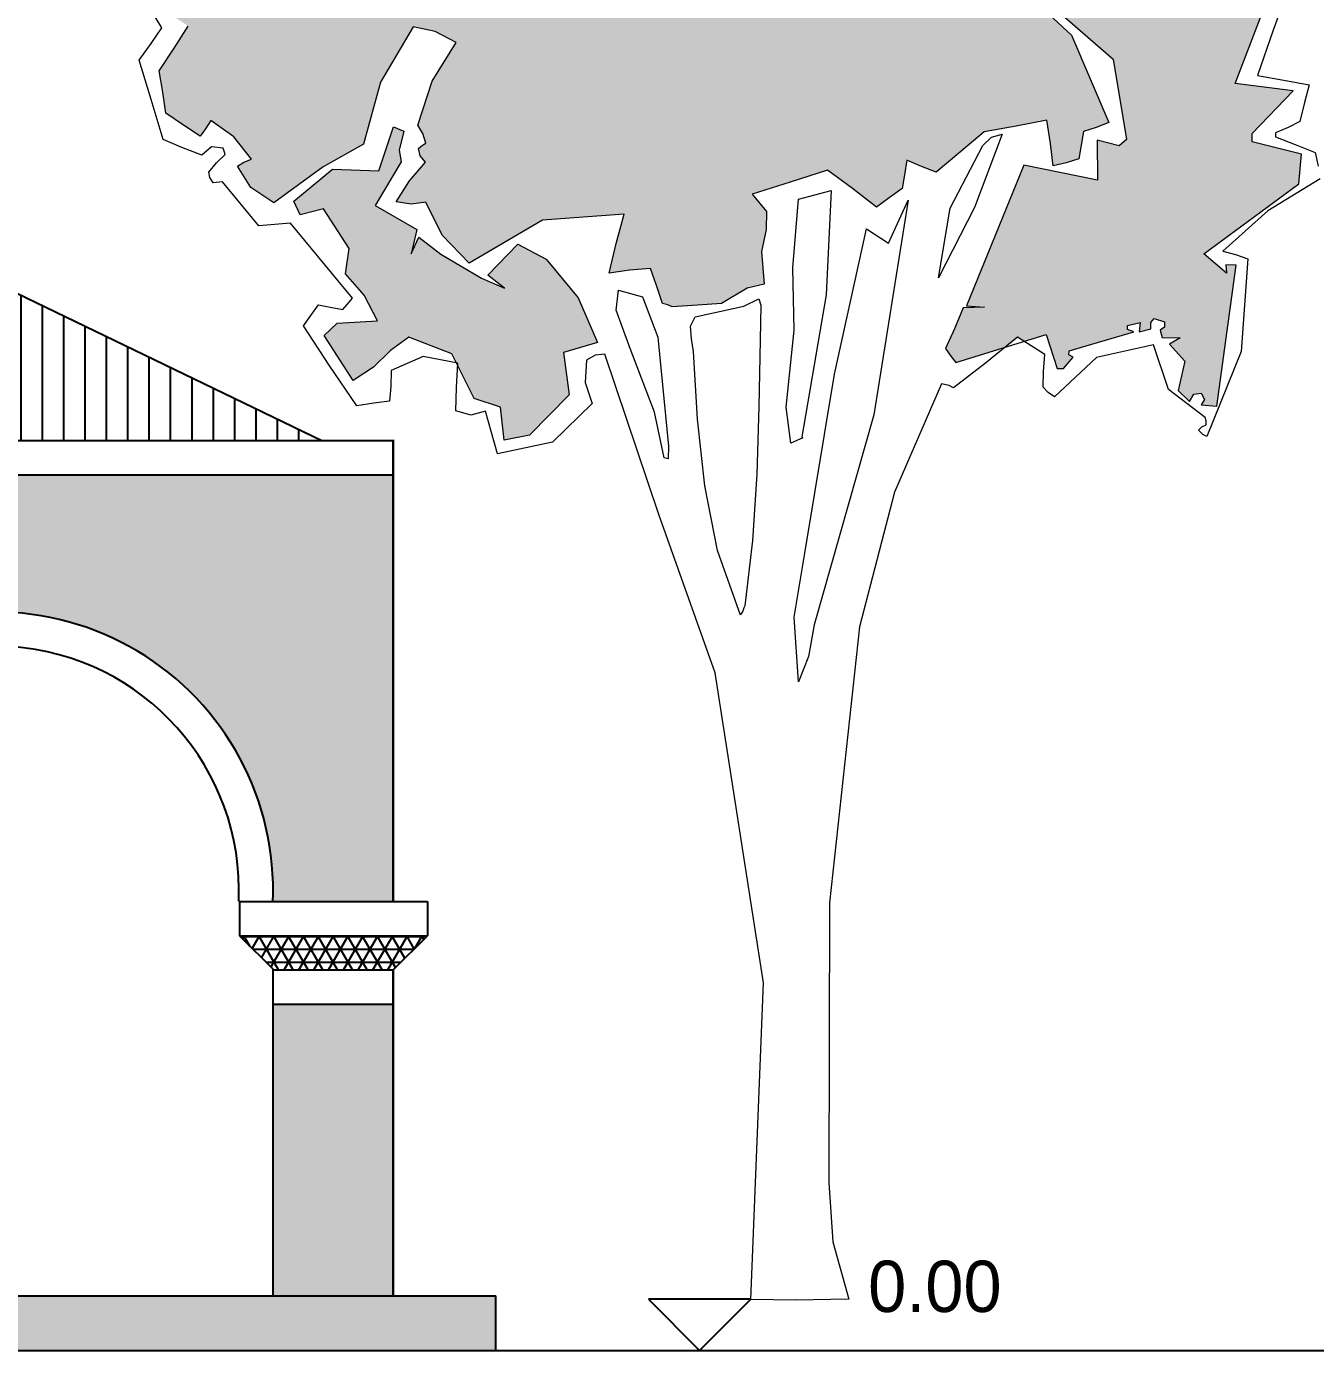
# Model space of a CAD drawing. Extents: x 9483 to 67306, y -5730 to 5191.
# Drawn here: x 24039.2 to 24416.3, y -4111.9 to -3724.7 of the extents above; entities that cross this region are included whole.
import ezdxf

# ---------------------------------------------------------------- set-up
doc = ezdxf.new("R2010")
doc.units = 0
doc.header["$MEASUREMENT"] = 0
doc.layers.get('0').update_dxf_attribs({"linetype": 'CONTINUOUS'})
for name, color, linetype in [('duvar', 3, 'CONTINUOUS'), ('kolon', 1, 'CONTINUOUS'), ('yazı', 6, 'CONTINUOUS'), ('ölçü', 5, 'CONTINUOUS')]:
    doc.layers.add(name, color=color, linetype=linetype)

msp = doc.modelspace()

# ---------------------------------------------------------------- hatches: boundary and pattern name
at = {"layer": 'duvar'}
h = msp.add_hatch(color=256, dxfattribs=at)
h.dxf.hatch_style = 1
h.set_gradient(color1=(255, 191, 0), color2=(255, 219, 112), one_color=1, tint=0.72, name='CYLINDER')
h.paths.add_polyline_path([(24111.28115, -3980.54178), (24146.50504, -3980.54178), (24146.50504, -3855.85257), (23726.03085, -3855.85257), (23726.03085, -3980.85257), (23756.03085, -3980.85257, -1.045391209), (23918.6494, -3980.85257), (23948.6494, -3980.85257, -1.043393465)])
h.paths.add_polyline_path([(23948.6494, -4010.85257), (23918.6494, -4010.85257), (23918.6494, -4095.85257), (23948.6494, -4095.85257)])
h.paths.add_polyline_path([(23756.03085, -4010.85257), (23726.03085, -4010.85257), (23726.03085, -4095.85257), (23756.03085, -4095.85257)])
h.paths.add_polyline_path([(24111.26795, -4095.85257), (24146.50504, -4095.85257), (24146.50504, -4010.54178), (24111.26795, -4010.54178)])
h = msp.add_hatch(color=256, dxfattribs=at)
h.dxf.hatch_style = 1
h.set_gradient(color1=(255, 223, 127), color2=(255, 251, 240), one_color=1, tint=0.97, name='CYLINDER')
h.paths.add_polyline_path([(23908.6494, -4004.99471), (23898.6494, -3994.99471), (23898.6494, -3970.85257), (23908.44302, -3970.85257, 0.25260037), (23871.03085, -3914.30247), (23871.03085, -4080.85257), (23908.6494, -4080.85257)])
h.paths.add_polyline_path([(23908.6494, -4080.85257), (23841.03085, -4080.85257), (23841.03085, -4095.85257), (23908.6494, -4095.85257)])
h.paths.add_polyline_path([(24031.50504, -4080.85257), (23958.6494, -4080.85257), (23958.6494, -4095.85257), (24031.50504, -4095.85257)])
h.paths.add_polyline_path([(24001.50504, -3911.76803, 0.274396238), (23958.85577, -3970.85257), (23968.6494, -3970.85257), (23968.6494, -3994.99471), (23958.6494, -4004.99471), (23958.6494, -4080.85257), (24001.50504, -4080.85257)])
h.paths.add_polyline_path([(24176.50504, -4095.85257), (23696.03085, -4095.85257), (23696.03085, -4111.85257), (24176.50504, -4111.85257)])
h = msp.add_hatch(dxfattribs=at)
h.set_pattern_fill('NET3,_O', color=256, scale=30)
h.set_pattern_definition([(0, (187.611, -3188.2477), (0, 3.75), []), (60, (187.611, -3188.2477), (-3.24759526, 1.875), []), (120, (187.611, -3188.2477), (-3.24759526, -1.875), [])])
h.paths.add_polyline_path([(23756.03085, -4000.85257), (23766.03085, -3990.85257), (23716.03085, -3990.85257), (23726.03085, -4000.85257)])
h.paths.add_polyline_path([(23908.6494, -3990.85257), (23918.6494, -4000.85257), (23948.6494, -4000.85257), (23958.6494, -3990.85257)])
h.paths.add_polyline_path([(24101.50504, -3990.54178), (24111.50504, -4000.54178), (24146.50504, -4000.54178), (24156.50504, -3990.54178)])
at = {"layer": 'kolon'}
h = msp.add_hatch(dxfattribs=at)
h.set_pattern_fill('LINE,_O', color=256, scale=50, angle=90)
h.set_pattern_definition([(90, (187.611, -3188.248), (-6.25, 4e-16), [])])
h.paths.add_polyline_path([(23871.03085, -3765.85257), (24001.50504, -3765.85257), (23936.26795, -3735.85257)])
h.paths.add_polyline_path([(24125.79075, -3845.85257), (24001.50504, -3785.85257), (23871.03085, -3785.85257), (23746.74514, -3845.85257)])
at = {"layer": 'yazı'}
h = msp.add_hatch(color=256, dxfattribs=at)
h.set_gradient(color1=(38, 153, 0), color2=(228, 255, 219), one_color=1, tint=0.93, name='CYLINDER')
h.paths.add_polyline_path([(24361.33419, -3579.01907), (24374.71102, -3573.079), (24362.98866, -3554.97108), (24351.26631, -3536.86315), (24346.58907, -3539.55961), (24341.60325, -3542.25068), (24340.07649, -3541.298), (24338.54973, -3540.34532), (24338.3004, -3536.94551), (24338.36504, -3533.2425), (24335.90714, -3532.58224), (24333.14604, -3531.60802), (24337.55779, -3526.4375), (24341.66633, -3520.95301), (24334.86515, -3503.85702), (24328.06397, -3486.76103), (24324.66417, -3487.01036), (24321.26436, -3487.25969), (24318.83878, -3484.74793), (24316.40781, -3482.54476), (24317.39281, -3479.16649), (24318.37781, -3475.78823), (24313.47279, -3473.85055), (24308.57316, -3471.60428), (24310.17533, -3468.23679), (24312.08069, -3465.18327), (24315.16114, -3465.54572), (24318.24698, -3465.59958), (24320.44477, -3463.4772), (24322.95115, -3461.3602), (24306.32376, -3441.31459), (24283.3685, -3430.11018), (24277.30994, -3423.5222), (24271.25677, -3416.62563), (24269.3891, -3417.51906), (24267.83541, -3418.1093), (24263.23359, -3416.48558), (24258.63176, -3414.86187), (24260.60715, -3407.79676), (24262.27396, -3400.72626), (24255.76138, -3402.46465), (24249.2488, -3404.20304), (24247.7759, -3400.16452), (24246.30301, -3396.126), (24238.83236, -3399.69973), (24231.36171, -3403.27347), (24232.21744, -3407.30121), (24232.76998, -3411.01499), (24233.38176, -3411.33435), (24233.99892, -3411.34512), (24235.08244, -3420.00701), (24236.16596, -3428.6689), (24233.68652, -3429.24298), (24231.51566, -3429.82244), (24228.46752, -3427.60849), (24225.72259, -3425.70851), (24222.89686, -3428.43729), (24219.76254, -3431.16068), (24207.73316, -3430.64203), (24195.69839, -3430.43196), (24199.01202, -3435.11997), (24202.01168, -3440.11117), (24200.41489, -3443.17008), (24198.81811, -3446.22898), (24201.54689, -3449.05472), (24204.58425, -3451.88583), (24199.56611, -3456.42841), (24194.85117, -3461.28495), (24189.3613, -3457.48499), (24184.17463, -3453.999), (24174.54007, -3475.43828), (24164.60231, -3496.56358), (24164.90551, -3496.87755), (24165.51729, -3497.19691), (24171.45041, -3493.28766), (24177.69211, -3489.3838), (24178.53706, -3494.02871), (24179.38202, -3498.67363), (24187.19357, -3493.25378), (24195.84469, -3492.78743), (24197.3499, -3494.97445), (24199.1637, -3497.16685), (24199.89398, -3490.69737), (24196.91587, -3484.47183), (24206.45503, -3486.18172), (24215.691, -3487.57765), (24219.7257, -3504.008), (24223.44642, -3520.74154), (24240.82946, -3515.18009), (24257.947, -3507.14458), (24260.09631, -3507.79945), (24261.93704, -3508.44893), (24267.29225, -3519.96349), (24272.33888, -3531.47266), (24274.82371, -3530.58999), (24276.73456, -3529.81025), (24279.05232, -3535.91133), (24278.62523, -3542.69478), (24268.34501, -3548.07154), (24265.04372, -3560.36103), (24269.66709, -3560.75041), (24274.59905, -3561.14518), (24276.70527, -3564.26872), (24278.81149, -3567.39226), (24277.52868, -3570.14797), (24275.9319, -3573.20687), (24268.53666, -3572.46043), (24261.14142, -3571.71399), (24261.40691, -3574.18805), (24261.35844, -3576.9653), (24250.62959, -3590.35986), (24254.97826, -3606.48701), (24242.16473, -3615.52368), (24228.44161, -3623.61844), (24228.42007, -3624.85278), (24228.08994, -3626.08173), (24226.84483, -3626.67735), (24225.29114, -3627.26758), (24221.66893, -3622.57419), (24216.45532, -3620.63112), (24216.32066, -3628.34572), (24216.49997, -3635.75711), (24206.60913, -3636.5105), (24196.40971, -3637.2585), (24193.88179, -3640.60983), (24191.35387, -3643.96116), (24195.297, -3665.63744), (24194.29201, -3687.8447), (24189.95568, -3688.69504), (24185.92793, -3689.55077), (24182.03485, -3682.6919), (24178.44495, -3676.14701), (24172.27328, -3676.03928), (24166.1016, -3675.93155), (24163.07501, -3672.48327), (24159.74523, -3668.72101), (24161.03881, -3665.34814), (24162.6356, -3662.28923), (24155.59203, -3659.07951), (24148.14832, -3661.11032), (24146.15138, -3669.40976), (24142.00514, -3677.05434), (24130.8638, -3678.71193), (24119.73863, -3679.44377), (24117.66472, -3674.46873), (24114.64891, -3670.40328), (24109.37605, -3671.85463), (24104.10858, -3672.99739), (24102.10087, -3681.914), (24100.40714, -3690.52742), (24079.63507, -3695.72104), (24066.99547, -3712.4777), (24072.90165, -3710.11137), (24078.49386, -3708.04823), (24079.99908, -3710.23525), (24081.19032, -3712.72547), (24080.2538, -3713.32648), (24079.31189, -3714.23607), (24079.25803, -3717.32191), (24079.51275, -3720.41313), (24083.18343, -3722.32927), (24086.54015, -3724.54861), (24082.41545, -3730.95884), (24077.97678, -3737.67228), (24079.10338, -3743.8655), (24079.92141, -3750.05333), (24085.10808, -3753.53932), (24089.99156, -3756.71134), (24091.57218, -3754.57819), (24093.15819, -3752.13645), (24099.86624, -3756.8837), (24104.99905, -3763.45553), (24102.82281, -3764.34358), (24100.94976, -3765.5456), (24104.85362, -3771.78729), (24111.56705, -3776.22597), (24125.95043, -3765.67331), (24137.79511, -3759.08914), (24142.74166, -3740.9635), (24152.28465, -3724.77015), (24158.74337, -3726.11759), (24164.86118, -3729.31116), (24157.87304, -3740.61026), (24153.63523, -3753.50076), (24155.13505, -3755.99636), (24156.01233, -3758.78977), (24155.0758, -3759.39078), (24153.82531, -3760.29499), (24154.40477, -3762.46584), (24155.91537, -3764.34428), (24151.18966, -3769.81799), (24147.37893, -3775.92503), (24151.68833, -3776.61761), (24156.01928, -3776.07585), (24160.78964, -3785.72813), (24168.67277, -3793.89135), (24190.19128, -3781.30249), (24213.98994, -3779.55715), (24211.67903, -3788.15979), (24209.67671, -3796.76782), (24215.55596, -3795.94441), (24221.73841, -3795.43497), (24223.50373, -3800.40463), (24225.26367, -3805.68287), (24226.8012, -3806.01839), (24228.02476, -3806.6571), (24235.44154, -3806.1692), (24242.54974, -3805.67592), (24250.03655, -3801.17644), (24254.99544, -3800.02829), (24254.23666, -3790.44603), (24255.58411, -3783.98732), (24255.67568, -3778.74139), (24251.44169, -3773.72864), (24262.61534, -3770.21955), (24273.48041, -3766.70506), (24280.79485, -3772.08026), (24287.80071, -3777.45007), (24291.55219, -3774.73745), (24295.30367, -3772.02483), (24295.99086, -3768.02402), (24296.68344, -3763.71462), (24300.97129, -3765.64153), (24305.26454, -3767.25986), (24312.46969, -3761.21207), (24319.36087, -3755.46747), (24328.65071, -3753.77756), (24337.63195, -3752.08226), (24338.74779, -3758.89265), (24339.56043, -3765.38907), (24343.27959, -3764.52796), (24347.00414, -3763.35826), (24347.69133, -3759.35744), (24348.37852, -3755.35662), (24352.10307, -3754.18692), (24355.83301, -3752.70864), (24344.85709, -3727.20548), (24324.20196, -3708.0156), (24331.07699, -3703.19675), (24337.64343, -3698.37253), (24337.96278, -3697.76075), (24337.96817, -3697.45216), (24334.28671, -3696.15319), (24330.29128, -3695.15742), (24339.0986, -3685.74214), (24347.90054, -3676.63544), (24358.01378, -3680.82478), (24368.12702, -3685.01412), (24370.174, -3691.53208), (24372.22635, -3697.74146), (24376.2164, -3699.04582), (24380.21183, -3700.0416), (24389.33851, -3690.01453), (24403.02931, -3683.77127), (24404.72843, -3674.84928), (24406.11897, -3665.92189), (24401.52792, -3663.68101), (24396.93687, -3661.44013), (24398.90687, -3654.6836), (24400.87687, -3647.92708), (24398.41359, -3647.5754), (24395.6471, -3646.90976), (24401.11926, -3634.04081), (24406.89999, -3621.17724), (24385.20982, -3590.54822), (24375.30821, -3591.91877)])
h.paths.add_polyline_path([(24288.21147, -3647.81256), (24289.59819, -3656.78843), (24290.6817, -3665.45032), (24276.5084, -3663.96821), (24262.33509, -3662.4861), (24269.95655, -3650.27202), (24256.49198, -3643.55476), (24272.8954, -3641.06299)], flags=16)
h = msp.add_hatch(color=256, dxfattribs=at)
h.set_gradient(color1=(38, 153, 0), color2=(228, 255, 219), one_color=1, tint=0.93, name='CYLINDER')
h.paths.add_polyline_path([(24411.39042, -3770.65568), (24412.15841, -3762.02611), (24397.71422, -3758.37853), (24397.75731, -3755.90986), (24409.70434, -3743.4626), (24392.76455, -3741.31485), (24403.43797, -3713.41148), (24384.20187, -3701.34595), (24381.07833, -3703.45218), (24369.08665, -3700.77344), (24362.5402, -3686.76867), (24348.46384, -3679.73205), (24337.41025, -3694.04697), (24346.25145, -3700.37485), (24333.53488, -3703.85701), (24330.96387, -3709.67701), (24341.96516, -3716.0426), (24341.94362, -3717.27693), (24340.05441, -3719.4047), (24357.08194, -3734.20977), (24360.99275, -3757.73755), (24358.80035, -3759.55135), (24352.34702, -3757.89532), (24352.45092, -3769.62689), (24330.92008, -3765.23825), (24314.15195, -3806.30839), (24319.39249, -3806.70854), (24313.21543, -3806.9094), (24310.63903, -3813.03798), (24308.06802, -3818.85798), (24309.57324, -3821.045), (24311.08384, -3822.92344), (24325.4545, -3818.46604), (24329.11635, -3815.52125), (24331.02078, -3816.73953), (24337.46428, -3814.74093), (24340.68633, -3824.67486), (24342.53784, -3824.70718), (24345.37434, -3821.36123), (24344.15078, -3820.72252), (24344.17232, -3819.48819), (24363.09827, -3813.95366), (24361.25754, -3813.30418), (24361.27909, -3812.06984), (24364.99825, -3811.20873), (24364.64119, -3813.98059), (24368.05177, -3813.11409), (24368.08409, -3811.26259), (24369.03139, -3810.04441), (24372.10107, -3811.02403), (24372.07414, -3812.56695), (24370.82364, -3813.47115), (24371.4031, -3815.64201), (24376.64903, -3815.73358), (24373.53087, -3817.53122), (24378.07345, -3822.54935), (24376.07113, -3831.15738), (24379.41169, -3834.30247), (24380.68372, -3832.16393), (24382.8492, -3831.89305), (24383.74263, -3833.76071), (24382.78995, -3835.28747), (24387.41332, -3835.67685), (24393.07243, -3794.41281), (24389.98659, -3794.35894), (24390.25208, -3796.833), (24383.5602, -3791.15999)])
h = msp.add_hatch(color=256, dxfattribs=at)
h.set_gradient(color1=(38, 153, 0), color2=(228, 255, 219), one_color=1, tint=0.93, name='CYLINDER')
h.paths.add_polyline_path([(24200.59851, -3804.01763), (24191.22632, -3792.74164), (24182.96997, -3788.27603), (24174.16803, -3797.38273), (24179.04074, -3801.17191), (24172.30037, -3798.27616), (24160.3841, -3791.27725), (24153.99002, -3786.2268), (24151.74376, -3791.12643), (24153.41056, -3784.05594), (24141.18571, -3777.05164), (24148.81795, -3764.22039), (24148.26003, -3760.8152), (24149.59132, -3755.28224), (24146.52703, -3753.99404), (24142.28921, -3766.88453), (24128.71691, -3766.33895), (24117.44092, -3775.71114), (24119.2224, -3779.75505), (24126.04356, -3778.02204), (24133.55886, -3789.5743), (24132.50383, -3796.96415), (24137.95062, -3803.23278), (24141.83293, -3810.70882), (24130.09059, -3811.42989), (24126.32295, -3815.06826), (24134.73707, -3828.17959), (24140.67018, -3824.27034), (24145.6937, -3819.41918), (24151.00965, -3815.49916), (24163.58079, -3820.34876), (24164.94669, -3823.07095), (24165.38382, -3823.15833), (24165.3412, -3823.85718), (24170.14341, -3833.42778), (24177.81491, -3836.03111), (24178.88227, -3845.61875), (24186.31521, -3844.2051), (24197.94288, -3832.36963), (24196.30683, -3819.99396), (24206.23537, -3817.08049)])

# ---------------------------------------------------------------- linework, layer by layer
at = {"color": 27, "lineweight": 0}
for p, q in [((24082.41545, -3730.95884), (24086.54015, -3724.54861)), ((24152.28465, -3724.77015), (24142.74166, -3740.9635)), ((24158.74337, -3726.11759), (24152.28465, -3724.77015)), ((24164.86118, -3729.31116), (24158.74337, -3726.11759)), ((24077.97678, -3737.67228), (24082.41545, -3730.95884)), ((24157.87304, -3740.61026), (24164.86118, -3729.31116)), ((24079.10338, -3743.8655), (24077.97678, -3737.67228)), ((24079.92141, -3750.05333), (24079.10338, -3743.8655)), ((24142.74166, -3740.9635), (24137.79511, -3759.08914)), ((24153.63523, -3753.50076), (24157.87304, -3740.61026)), ((24085.10808, -3753.53932), (24079.92141, -3750.05333)), ((24089.99156, -3756.71134), (24085.10808, -3753.53932)), ((24091.57218, -3754.57819), (24089.99156, -3756.71134)), ((24093.15819, -3752.13645), (24091.57218, -3754.57819)), ((24099.86624, -3756.8837), (24093.15819, -3752.13645)), ((24142.28921, -3766.88453), (24146.52703, -3753.99404)), ((24146.52703, -3753.99404), (24149.59132, -3755.28224)), ((24149.59132, -3755.28224), (24148.26003, -3760.8152)), ((24155.13505, -3755.99636), (24153.63523, -3753.50076)), ((24104.99905, -3763.45553), (24099.86624, -3756.8837)), ((24137.79511, -3759.08914), (24125.95043, -3765.67331)), ((24153.82531, -3760.29499), (24155.0758, -3759.39078)), ((24155.0758, -3759.39078), (24156.01233, -3758.78977)), ((24156.01233, -3758.78977), (24155.13505, -3755.99636)), ((24309.40157, -3777.82711), (24318.98227, -3759.47368)), ((24324.59603, -3756.17621), (24316.50439, -3777.64242)), ((24318.98227, -3759.47368), (24321.49403, -3757.0481)), ((24321.49403, -3757.0481), (24324.59603, -3756.17621)), ((24102.82281, -3764.34358), (24104.99905, -3763.45553)), ((24148.26003, -3760.8152), (24148.81795, -3764.22039)), ((24154.40477, -3762.46584), (24153.82531, -3760.29499)), ((24155.91537, -3764.34428), (24154.40477, -3762.46584)), ((24100.94976, -3765.5456), (24102.82281, -3764.34358)), ((24104.85362, -3771.78729), (24100.94976, -3765.5456)), ((24125.95043, -3765.67331), (24111.56705, -3776.22597)), ((24117.44092, -3775.71114), (24128.71691, -3766.33895)), ((24128.71691, -3766.33895), (24142.28921, -3766.88453)), ((24148.81795, -3764.22039), (24141.18571, -3777.05164)), ((24151.18966, -3769.81799), (24155.91537, -3764.34428)), ((24147.37893, -3775.92503), (24151.18966, -3769.81799)), ((24111.56705, -3776.22597), (24104.85362, -3771.78729)), ((24264.99783, -3775.19998), (24274.6124, -3772.5897)), ((24274.6124, -3772.5897), (24273.1534, -3803.12333)), ((24119.2224, -3779.75505), (24117.44092, -3775.71114)), ((24126.04356, -3778.02204), (24119.2224, -3779.75505)), ((24133.55886, -3789.5743), (24126.04356, -3778.02204)), ((24141.18571, -3777.05164), (24153.41056, -3784.05594)), ((24151.68833, -3776.61761), (24147.37893, -3775.92503)), ((24156.01928, -3776.07585), (24151.68833, -3776.61761)), ((24160.78964, -3785.72813), (24156.01928, -3776.07585)), ((24263.41338, -3795.23638), (24264.99783, -3775.19998)), ((24297.09593, -3775.45157), (24287.04818, -3838.24646)), ((24291.32058, -3788.00655), (24297.09593, -3775.45157)), ((24316.50439, -3777.64242), (24305.96024, -3798.13978)), ((24305.96024, -3798.13978), (24309.40157, -3777.82711)), ((24190.19128, -3781.30249), (24168.67277, -3793.89135)), ((24213.98994, -3779.55715), (24190.19128, -3781.30249)), ((24211.67903, -3788.15979), (24213.98994, -3779.55715)), ((24153.41056, -3784.05594), (24151.74376, -3791.12643)), ((24151.74376, -3791.12643), (24153.99002, -3786.2268)), ((24153.99002, -3786.2268), (24160.3841, -3791.27725)), ((24168.67277, -3793.89135), (24160.78964, -3785.72813)), ((24275.52668, -3826.31559), (24284.91034, -3783.88185)), ((24284.91034, -3783.88185), (24291.32058, -3788.00655)), ((24132.50383, -3796.96415), (24133.55886, -3789.5743)), ((24174.16803, -3797.38273), (24182.96997, -3788.27603)), ((24182.96997, -3788.27603), (24191.22632, -3792.74164)), ((24209.67671, -3796.76782), (24211.67903, -3788.15979)), ((24160.3841, -3791.27725), (24172.30037, -3798.27616)), ((24191.22632, -3792.74164), (24200.59851, -3804.01763)), ((24137.95062, -3803.23278), (24132.50383, -3796.96415)), ((24172.30037, -3798.27616), (24179.04074, -3801.17191)), ((24179.04074, -3801.17191), (24174.16803, -3797.38273)), ((24215.55596, -3795.94441), (24209.67671, -3796.76782)), ((24221.73841, -3795.43497), (24215.55596, -3795.94441)), ((24223.50373, -3800.40463), (24221.73841, -3795.43497)), ((24263.71275, -3813.45359), (24263.41338, -3795.23638)), ((24211.64828, -3807.60596), (24212.36778, -3801.75364)), ((24212.36778, -3801.75364), (24219.43289, -3803.72903)), ((24225.26367, -3805.68287), (24223.50373, -3800.40463)), ((24141.83293, -3810.70882), (24137.95062, -3803.23278)), ((24200.59851, -3804.01763), (24206.23537, -3817.08049)), ((24219.43289, -3803.72903), (24223.85697, -3815.53601)), ((24226.8012, -3806.01839), (24225.26367, -3805.68287)), ((24228.02476, -3806.6571), (24226.8012, -3806.01839)), ((24249.01923, -3806.4062), (24253.37711, -3804.32153)), ((24253.37711, -3804.32153), (24253.96196, -3806.1838)), ((24273.1534, -3803.12333), (24265.93521, -3845.2862)), ((24215.77454, -3818.79038), (24211.64828, -3807.60596)), ((24233.48231, -3812.30856), (24234.76513, -3809.55285)), ((24234.76513, -3809.55285), (24238.79288, -3808.69712)), ((24238.79288, -3808.69712), (24249.01923, -3806.4062)), ((24253.96196, -3806.1838), (24253.78421, -3816.36707)), ((24126.32295, -3815.06826), (24130.09059, -3811.42989)), ((24130.09059, -3811.42989), (24141.83293, -3810.70882)), ((24233.72626, -3816.01695), (24233.48231, -3812.30856)), ((24261.46805, -3835.94789), (24263.71275, -3813.45359)), ((24134.73707, -3828.17959), (24126.32295, -3815.06826)), ((24151.00965, -3815.49916), (24145.6937, -3819.41918)), ((24163.58079, -3820.34876), (24151.00965, -3815.49916)), ((24206.23537, -3817.08049), (24196.30683, -3819.99396)), ((24223.85697, -3815.53601), (24227.00518, -3847.38477)), ((24234.27879, -3819.73073), (24233.72626, -3816.01695)), ((24253.78421, -3816.36707), (24253.44487, -3835.80784)), ((24145.6937, -3819.41918), (24140.67018, -3824.27034)), ((24170.14341, -3833.42778), (24163.58079, -3820.34876)), ((24196.30683, -3819.99396), (24197.94288, -3832.36963)), ((24222.85737, -3837.43468), (24215.77454, -3818.79038)), ((24235.47699, -3839.50703), (24234.27879, -3819.73073)), ((24140.67018, -3824.27034), (24134.73707, -3828.17959)), ((24266.89641, -3878.64018), (24275.52668, -3826.31559)), ((24197.94288, -3832.36963), (24186.31521, -3844.2051)), ((24177.81491, -3836.03111), (24170.14341, -3833.42778)), ((24178.88227, -3845.61875), (24177.81491, -3836.03111)), ((24253.44487, -3835.80784), (24252.79156, -3855.55182)), ((24262.82783, -3846.46667), (24261.46805, -3835.94789)), ((24225.71159, -3850.75765), (24222.85737, -3837.43468)), ((24237.60632, -3858.99089), (24235.47699, -3839.50703)), ((24287.04818, -3838.24646), (24269.61597, -3899.67774)), ((24186.31521, -3844.2051), (24178.88227, -3845.61875)), ((24227.00518, -3847.38477), (24226.94054, -3851.08778)), ((24266.24918, -3844.983), (24262.82783, -3846.46667)), ((24226.94054, -3851.08778), (24225.71159, -3850.75765)), ((24252.79156, -3855.55182), (24251.52647, -3874.97644)), ((24241.28934, -3877.88453), (24237.60632, -3858.99089)), ((24251.52647, -3874.97644), (24249.34101, -3894.07632)), ((24248.0582, -3896.83202), (24241.28934, -3877.88453)), ((24263.79058, -3897.41531), (24266.89641, -3878.64018)), ((24249.02165, -3894.6881), (24248.69691, -3895.60846)), ((24249.34101, -3894.07632), (24249.02165, -3894.6881)), ((24248.37755, -3896.22024), (24248.0582, -3896.83202)), ((24248.69691, -3895.60846), (24248.37755, -3896.22024)), ((24265.00494, -3916.26585), (24263.79058, -3897.41531)), ((24269.61597, -3899.67774), (24267.91146, -3908.90832)), ((24267.91146, -3908.90832), (24265.00494, -3916.26585))]:
    msp.add_line(p, q, dxfattribs=at)
at = {"color": 3}
for p, q in [((24146.50504, -3855.54178), (24146.50504, -3980.54178)), ((24146.50504, -3972.54431), (24146.50504, -3980.54178)), ((24101.50504, -3980.54178), (24156.50504, -3980.54178)), ((24156.50504, -3980.54178), (24156.50504, -3990.54178))]:
    msp.add_line(p, q, dxfattribs=at)
at = {"color": 27}
msp.add_line((24146.50504, -3855.85257), (24146.50504, -3856.16337), dxfattribs=at)
msp.add_line((24146.50504, -3855.85257), (24146.50504, -3856.16337), dxfattribs=at)
at = {"layer": 'duvar', "color": 27, "lineweight": 0}
for p, q in [((24324.20196, -3708.0156), (24344.85709, -3727.20548)), ((24408.70005, -3712.57729), (24403.83968, -3725.7656)), ((24392.76455, -3741.31485), (24403.43797, -3713.41148)), ((24078.81478, -3725.03111), (24075.21412, -3719.10339)), ((24340.05441, -3719.4047), (24357.08194, -3734.20977)), ((24075.64815, -3729.60601), (24078.81478, -3725.03111)), ((24344.85709, -3727.20548), (24355.83301, -3752.70864)), ((24403.83968, -3725.7656), (24399.2879, -3738.95929)), ((24072.16755, -3734.4841), (24075.64815, -3729.60601)), ((24075.67126, -3745.96633), (24072.16755, -3734.4841)), ((24357.08194, -3734.20977), (24360.99275, -3757.73755)), ((24399.2879, -3738.95929), (24406.98095, -3740.32829)), ((24409.70434, -3743.4626), (24392.76455, -3741.31485)), ((24397.75731, -3755.90986), (24409.70434, -3743.4626)), ((24406.98095, -3740.32829), (24414.36541, -3741.69189)), ((24414.36541, -3741.69189), (24413.03951, -3746.91627)), ((24079.16958, -3757.75715), (24075.67126, -3745.96633)), ((24413.03951, -3746.91627), (24411.70822, -3752.44924)), ((24319.36087, -3755.46747), (24312.46969, -3761.21207)), ((24328.65071, -3753.77756), (24319.36087, -3755.46747)), ((24337.63195, -3752.08226), (24328.65071, -3753.77756)), ((24338.74779, -3758.89265), (24337.63195, -3752.08226)), ((24348.37852, -3755.35662), (24347.69133, -3759.35744)), ((24352.10307, -3754.18692), (24348.37852, -3755.35662)), ((24355.83301, -3752.70864), (24352.10307, -3754.18692)), ((24404.55154, -3755.71977), (24404.54077, -3756.33694)), ((24408.28148, -3754.24149), (24404.55154, -3755.71977)), ((24411.70822, -3752.44924), (24408.28148, -3754.24149)), ((24084.68638, -3760.01419), (24079.16958, -3757.75715)), ((24339.56043, -3765.38907), (24338.74779, -3758.89265)), ((24347.69133, -3759.35744), (24347.00414, -3763.35826)), ((24358.80035, -3759.55135), (24352.34702, -3757.89532)), ((24352.34702, -3757.89532), (24352.45092, -3769.62689)), ((24360.99275, -3757.73755), (24358.80035, -3759.55135)), ((24397.71422, -3758.37853), (24397.75731, -3755.90986)), ((24412.15841, -3762.02611), (24397.71422, -3758.37853)), ((24404.54077, -3756.33694), (24404.53, -3756.95411)), ((24404.53, -3756.95411), (24410.35538, -3759.21653)), ((24410.35538, -3759.21653), (24416.18077, -3761.47896)), ((24090.51177, -3762.27662), (24084.68638, -3760.01419)), ((24093.33212, -3759.85643), (24090.51177, -3762.27662)), ((24096.72115, -3760.22426), (24093.33212, -3759.85643)), ((24094.79424, -3764.51212), (24097.306, -3762.08654)), ((24097.01358, -3761.1554), (24096.72115, -3760.22426)), ((24097.306, -3762.08654), (24097.01358, -3761.1554)), ((24312.46969, -3761.21207), (24305.26454, -3767.25986)), ((24347.00414, -3763.35826), (24343.27959, -3764.52796)), ((24411.39042, -3770.65568), (24412.15841, -3762.02611)), ((24416.18077, -3761.47896), (24417.0365, -3765.50671)), ((24092.58568, -3767.25167), (24094.79424, -3764.51212)), ((24092.86733, -3768.79997), (24092.58568, -3767.25167)), ((24273.48041, -3766.70506), (24262.61534, -3770.21955)), ((24280.79485, -3772.08026), (24273.48041, -3766.70506)), ((24296.68344, -3763.71462), (24295.99086, -3768.02402)), ((24300.97129, -3765.64153), (24296.68344, -3763.71462)), ((24305.26454, -3767.25986), (24300.97129, -3765.64153)), ((24330.92008, -3765.23825), (24314.15195, -3806.30839)), ((24352.45092, -3769.62689), (24330.92008, -3765.23825)), ((24343.27959, -3764.52796), (24339.56043, -3765.38907)), ((24093.76615, -3770.35905), (24092.86733, -3768.79997)), ((24096.54879, -3770.09894), (24093.76615, -3770.35905)), ((24107.12838, -3782.9394), (24096.54879, -3770.09894)), ((24262.61534, -3770.21955), (24251.44169, -3773.72864)), ((24295.99086, -3768.02402), (24295.30367, -3772.02483)), ((24383.5602, -3791.15999), (24411.39042, -3770.65568)), ((24417.58903, -3769.22049), (24402.30145, -3778.52265)), ((24251.44169, -3773.72864), (24255.67568, -3778.74139)), ((24287.80071, -3777.45007), (24280.79485, -3772.08026)), ((24291.55219, -3774.73745), (24287.80071, -3777.45007)), ((24295.30367, -3772.02483), (24291.55219, -3774.73745)), ((24255.67568, -3778.74139), (24255.58411, -3783.98732)), ((24402.30145, -3778.52265), (24389.13086, -3790.33119)), ((24116.40205, -3782.17524), (24107.12838, -3782.9394)), ((24134.54004, -3804.09928), (24116.40205, -3782.17524)), ((24255.58411, -3783.98732), (24254.23666, -3790.44603)), ((24254.23666, -3790.44603), (24254.99544, -3800.02829)), ((24389.13086, -3790.33119), (24392.81771, -3791.32158)), ((24390.25208, -3796.833), (24383.5602, -3791.15999)), ((24387.41332, -3835.67685), (24393.07243, -3794.41281)), ((24393.07243, -3794.41281), (24389.98659, -3794.35894)), ((24389.98659, -3794.35894), (24390.25208, -3796.833)), ((24392.81771, -3791.32158), (24396.49917, -3792.62055)), ((24396.49917, -3792.62055), (24394.48225, -3819.74899)), ((24250.03655, -3801.17644), (24242.54974, -3805.67592)), ((24254.99544, -3800.02829), (24250.03655, -3801.17644)), ((24122.4137, -3809.13514), (24124.62765, -3806.08701)), ((24124.62765, -3806.08701), (24128.0113, -3806.76343)), ((24131.70353, -3807.44523), (24132.9648, -3805.92386)), ((24132.9648, -3805.92386), (24134.54004, -3804.09928)), ((24242.54974, -3805.67592), (24235.44154, -3806.1692)), ((24120.19975, -3812.18327), (24122.4137, -3809.13514)), ((24128.0113, -3806.76343), (24131.70353, -3807.44523)), ((24235.44154, -3806.1692), (24228.02476, -3806.6571)), ((24313.21543, -3806.9094), (24310.63903, -3813.03798)), ((24319.39249, -3806.70854), (24313.21543, -3806.9094)), ((24314.15195, -3806.30839), (24319.39249, -3806.70854)), ((24127.71505, -3823.73553), (24120.19975, -3812.18327)), ((24310.63903, -3813.03798), (24308.06802, -3818.85798)), ((24361.25754, -3813.30418), (24361.27909, -3812.06984)), ((24363.09827, -3813.95366), (24361.25754, -3813.30418)), ((24361.27909, -3812.06984), (24364.99825, -3811.20873)), ((24364.99825, -3811.20873), (24364.64119, -3813.98059)), ((24364.64119, -3813.98059), (24368.05177, -3813.11409)), ((24368.05177, -3813.11409), (24368.08409, -3811.26259)), ((24368.08409, -3811.26259), (24369.03139, -3810.04441)), ((24369.03139, -3810.04441), (24372.10107, -3811.02403)), ((24372.07414, -3812.56695), (24370.82364, -3813.47115)), ((24370.82364, -3813.47115), (24371.4031, -3815.64201)), ((24372.10107, -3811.02403), (24372.07414, -3812.56695)), ((24311.08384, -3822.92344), (24337.46428, -3814.74093)), ((24329.11635, -3815.52125), (24319.72418, -3823.07425)), ((24333.08485, -3818.05994), (24329.11635, -3815.52125)), ((24337.46428, -3814.74093), (24340.68633, -3824.67486)), ((24344.17232, -3819.48819), (24363.09827, -3813.95366)), ((24371.4031, -3815.64201), (24376.64903, -3815.73358)), ((24376.64903, -3815.73358), (24373.53087, -3817.53122)), ((24373.53087, -3817.53122), (24378.07345, -3822.54935)), ((24155.23287, -3821.12908), (24145.89995, -3825.28766)), ((24165.38382, -3823.15833), (24155.23287, -3821.12908)), ((24205.55357, -3820.77272), (24203.05797, -3822.27255)), ((24208.33621, -3820.51261), (24205.55357, -3820.77272)), ((24224.1864, -3867.39963), (24208.33621, -3820.51261)), ((24308.06802, -3818.85798), (24309.57324, -3821.045)), ((24309.57324, -3821.045), (24311.08384, -3822.92344)), ((24337.05335, -3820.59864), (24333.08485, -3818.05994)), ((24336.65859, -3825.53059), (24337.05335, -3820.59864)), ((24352.16318, -3821.47973), (24339.92373, -3832.99585)), ((24342.53784, -3824.70718), (24345.37434, -3821.36123)), ((24344.15078, -3820.72252), (24344.17232, -3819.48819)), ((24345.37434, -3821.36123), (24344.15078, -3820.72252)), ((24368.89673, -3817.75901), (24352.16318, -3821.47973)), ((24373.29926, -3830.80032), (24368.89673, -3817.75901)), ((24394.48225, -3819.74899), (24384.47986, -3844.5773)), ((24135.84213, -3835.60715), (24127.71505, -3823.73553)), ((24145.89995, -3825.28766), (24145.81915, -3829.91642)), ((24164.95135, -3830.25037), (24165.38382, -3823.15833)), ((24203.05797, -3822.27255), (24202.63627, -3828.74742)), ((24319.72418, -3823.07425), (24310.3374, -3830.31867)), ((24340.68633, -3824.67486), (24342.53784, -3824.70718)), ((24378.07345, -3822.54935), (24376.07113, -3831.15738)), ((24202.63627, -3828.74742), (24204.68863, -3834.9568)), ((24306.85613, -3829.18729), (24293.13524, -3860.88619)), ((24309.11383, -3829.67996), (24306.85613, -3829.18729)), ((24336.57779, -3830.15935), (24336.65859, -3825.53059)), ((24145.81915, -3829.91642), (24145.43516, -3834.23121)), ((24164.83285, -3837.03922), (24164.95135, -3830.25037)), ((24310.3374, -3830.31867), (24309.11383, -3829.67996)), ((24338.09378, -3831.7292), (24336.57779, -3830.15935)), ((24339.92373, -3832.99585), (24338.09378, -3831.7292)), ((24383.95965, -3839.01202), (24373.29926, -3830.80032)), ((24376.07113, -3831.15738), (24379.41169, -3834.30247)), ((24379.41169, -3834.30247), (24380.68372, -3832.16393)), ((24380.68372, -3832.16393), (24382.8492, -3831.89305)), ((24382.8492, -3831.89305), (24383.74263, -3833.76071)), ((24140.79563, -3834.76758), (24135.84213, -3835.60715)), ((24145.43516, -3834.23121), (24140.79563, -3834.76758)), ((24169.13147, -3838.34896), (24164.83285, -3837.03922)), ((24204.68863, -3834.9568), (24193.07174, -3846.17511)), ((24383.74263, -3833.76071), (24382.78995, -3835.28747)), ((24382.78995, -3835.28747), (24387.41332, -3835.67685)), ((24173.47319, -3837.19003), (24169.13147, -3838.34896)), ((24175.21697, -3843.39403), (24173.47319, -3837.19003)), ((24384.25207, -3839.94316), (24383.95965, -3839.01202)), ((24384.23053, -3841.17749), (24384.25207, -3839.94316)), ((24176.96074, -3849.59802), (24175.21697, -3843.39403)), ((24382.04351, -3842.68271), (24382.98542, -3841.77312)), ((24383.2563, -3843.93859), (24382.04351, -3842.68271)), ((24382.98542, -3841.77312), (24384.23053, -3841.17749)), ((24384.47986, -3844.5773), (24383.2563, -3843.93859)), ((24193.07174, -3846.17511), (24176.96074, -3849.59802)), ((24293.13524, -3860.88619), (24282.87969, -3900.21794)), ((24240.66452, -3913.68025), (24224.1864, -3867.39963)), ((24282.87969, -3900.21794), (24274.06245, -3980.93761)), ((24254.82409, -4004.37), (24240.66452, -3913.68025)), ((24274.06245, -3980.93761), (24273.86941, -4062.73386)), ((24251.0481, -4096.90743), (24254.82409, -4004.37)), ((24273.86941, -4062.73386), (24275.11069, -4080.04148)), ((24275.11069, -4080.04148), (24279.75717, -4096.79119)), ((24264.00862, -4097.13365), (24251.0481, -4096.90743)), ((24279.75717, -4096.79119), (24264.00862, -4097.13365))]:
    msp.add_line(p, q, dxfattribs=at)
at = {"layer": 'duvar'}
for p, q in [((24146.50504, -3845.85257), (23726.03085, -3845.85257)), ((24146.50504, -3845.54178), (24146.50504, -3855.54178)), ((24146.50504, -3980.54178), (24146.50504, -3845.85257)), ((24146.50504, -3855.85257), (23726.03085, -3855.85257)), ((24111.26795, -3980.54178), (24111.26795, -3980.85257)), ((24101.50504, -3990.54178), (24111.50504, -4000.54178)), ((24146.50504, -4000.54178), (24156.50504, -3990.54178)), ((24111.26795, -4000.30469), (24111.26795, -4095.85257)), ((24111.26795, -4000.54178), (24146.50504, -4000.54178)), ((24146.50504, -4095.85257), (24146.50504, -4000.54178)), ((24146.50504, -4000.54178), (24146.50504, -4095.85257)), ((24146.50504, -4000.54178), (24146.50504, -4095.85257)), ((24111.26795, -4010.54178), (24146.50504, -4010.54178)), ((23696.03085, -4095.85257), (24176.50504, -4095.85257)), ((24176.50504, -4111.85257), (24176.50504, -4095.85257))]:
    msp.add_line(p, q, dxfattribs=at)
at = {"layer": 'duvar', "color": 3}
for p, q in [((24101.50504, -3980.54178), (24101.50504, -3990.54178)), ((24101.50504, -3990.54178), (24156.50504, -3990.54178))]:
    msp.add_line(p, q, dxfattribs=at)
at = {"layer": 'duvar'}
for radius, end in [(81.3894, 182.5425922), (71.3894, 174.8651176)]:
    msp.add_arc((24029.95867, -3977.24197), radius, 357.4574078, end, dxfattribs=at)
at = {"layer": 'kolon'}
msp.add_line((24001.50504, -3785.85257), (24125.79075, -3845.85257), dxfattribs=at)
at = {"layer": 'yazı'}
for p, q in [((23436.26795, -4111.85257), (24436.26795, -4111.85257)), ((23696.03085, -4111.85257), (24176.50504, -4111.85257))]:
    msp.add_line(p, q, dxfattribs=at)
at = {"layer": 'ölçü'}
for p, q in [((24221.10295, -4096.85257), (24236.10295, -4111.85257)), ((24251.10295, -4096.85257), (24221.10295, -4096.85257)), ((24236.10295, -4111.85257), (24251.10295, -4096.85257))]:
    msp.add_line(p, q, dxfattribs=at)
at = {"layer": 'ölçü', "color": 5, "linetype": 'ByBlock'}
msp.add_line((24240.25877, -4111.85257), (24290.25877, -4111.85257), dxfattribs=at)

# ---------------------------------------------------------------- texts
at = {"layer": 'ölçü'}
msp.add_text('0.00', height=15, dxfattribs=at).set_placement((24285.39589, -4100.58446))

doc.saveas('drawing.dxf')
